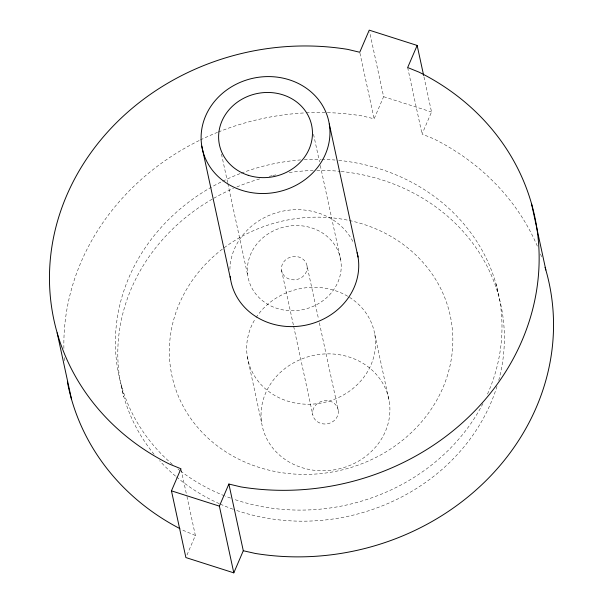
<?xml version="1.0" encoding="UTF-8"?>
<svg xmlns="http://www.w3.org/2000/svg" width="603" height="603" viewBox="0 0 603 603"><rect width="100%" height="100%" fill="white"/><g stroke="black" fill="none" stroke-linecap="round" stroke-linejoin="round"><path stroke-width="0.45" stroke-dasharray="3.02 2.26" d="M186.975 555.016L195.372 535.456L186.674 495.251M306.271 112.829A245.903 221.015 -12.2 0 1 362.117 115.927L374.131 118.799L383.621 96.691L369.624 31.974M537.326 246.107A245.903 221.015 -12.2 0 0 433.338 138.645L422.055 134.085L431.544 111.977L423.856 76.43M383.621 96.691L431.544 111.977M195.372 535.456L184.051 530.73A245.903 221.015 -12.2 0 1 180.681 529.027M495.922 283.621L498.319 294.709M407.666 67.544L422.055 134.085M359.938 53.162L374.131 118.799M374.832 334.695L389.221 401.244A64.709 58.159 -12.2 0 1 301.756 467.581A64.709 58.159 -12.2 0 1 285.46 368.147A64.709 58.159 -12.2 0 1 389.221 401.244M313.545 134.326L319.5 161.86M320.299 165.531L340.733 260.074A47.132 42.368 -12.2 0 1 277.026 308.397A47.132 42.368 -12.2 0 1 265.154 235.961A47.132 42.368 -12.2 0 1 340.733 260.074M307.055 265.931A12.942 11.63 -12.2 0 1 289.561 279.197A12.942 11.63 -12.2 0 1 286.304 259.305A12.942 11.63 -12.2 0 1 307.055 265.931L318.572 319.191M319.364 322.861L338.23 410.108A12.942 11.63 -12.2 0 1 320.736 423.374A12.942 11.63 -12.2 0 1 317.472 403.49A12.942 11.63 -12.2 0 1 338.23 410.108M281.556 270.363L293.473 325.462M293.669 326.381L312.731 414.54M221.482 154.142L227.633 182.596M227.836 183.516L247.878 276.219M247.351 356.863L261.74 423.404M181.141 469.662L186.478 494.339M121.467 385.754L123.864 396.849M64.506 360.662A245.903 221.015 -12.2 0 1 64.235 356.908M63.888 348.436A245.903 221.015 -12.2 0 1 199.57 140.356M200.407 139.941A245.903 221.015 -12.2 0 1 217.51 132.336M218.384 131.989A245.903 221.015 -12.2 0 1 305.329 112.874M540.507 253.969A245.903 221.015 -12.2 0 1 541.818 257.496M229.894 269.375A64.709 58.159 -12.2 0 1 281.97 211.306A64.709 58.159 -12.2 0 1 353.441 242.579M338.758 160.375A194.136 174.486 -12.2 0 1 486.938 395.349M482.92 403.618A194.136 174.486 -12.2 0 1 234.024 499.314M230.534 498.093A194.136 174.486 -12.2 0 1 225.356 496.141M224.497 495.802A194.136 174.486 -12.2 0 1 181.013 471.365M180.282 470.807A194.136 174.486 -12.2 0 1 176.656 467.958M172.42 464.423A194.136 174.486 -12.2 0 1 221.942 181.563M222.763 181.156A194.136 174.486 -12.2 0 1 240.454 173.468M241.313 173.136A194.136 174.486 -12.2 0 1 300.603 159.931M304.281 159.674A194.136 174.486 -12.2 0 1 320.841 159.313M321.783 159.328A194.136 174.486 -12.2 0 1 334.997 160.029M341.155 171.471A194.136 174.486 -12.2 0 1 498.568 380.96M496.993 386.35A194.136 174.486 -12.2 0 1 233.806 509.497M232.931 509.181A194.136 174.486 -12.2 0 1 220.118 504.04M219.281 503.663A194.136 174.486 -12.2 0 1 176.212 476.709M175.511 476.114A194.136 174.486 -12.2 0 1 159.607 460.692M154.104 454.308A194.136 174.486 -12.2 0 1 213.01 198.704M213.801 198.251A194.136 174.486 -12.2 0 1 233.489 188.385M236.866 186.945A194.136 174.486 -12.2 0 1 260.368 178.714M269.285 176.362A194.136 174.486 -12.2 0 1 271.983 175.729M272.888 175.526A194.136 174.486 -12.2 0 1 276.506 174.749M289.259 172.533A194.136 174.486 -12.2 0 1 313.138 170.468M316.816 170.385A194.136 174.486 -12.2 0 1 340.22 171.373M349.514 297.347A64.709 58.159 -12.2 0 1 364.159 376.777A64.709 58.159 -12.2 0 1 276.483 396.435A64.709 58.159 -12.2 0 1 255.536 318.414M256.049 317.615A64.709 58.159 -12.2 0 1 347.999 296.42M252.077 464.981A142.361 127.957 -12.2 0 0 452.212 328.04A142.361 127.957 -12.2 0 0 228.982 244.313A142.361 127.957 -12.2 0 0 252.077 464.981"/><path stroke-width="0.9" d="M417.155 45.436L407.666 67.544L418.949 72.104A245.903 221.015 -12.2 0 1 521.949 340.755A245.903 221.015 -12.2 0 1 240.883 486.907L228.869 484.036L243.295 550.743L233.806 572.85L185.882 557.564L171.456 490.85L180.945 468.75L169.662 464.189A245.903 221.015 -12.2 0 1 66.662 195.538A245.903 221.015 -12.2 0 1 347.727 49.386L359.742 52.257L369.232 30.15L417.155 45.436L423.66 75.518M233.806 572.85L219.379 506.136L228.869 484.036M243.295 550.743L255.273 553.448A245.903 221.015 -12.2 0 0 545.059 267.31M171.456 490.85L219.379 506.136M531.462 203.46L545.851 270.001M329.276 123.977A64.709 58.159 -12.2 0 1 241.811 190.314A64.709 58.159 -12.2 0 1 225.514 90.88A64.709 58.159 -12.2 0 1 329.276 123.977L358.046 257.059M201.786 146.137L230.565 279.227M57.149 332.826L71.538 399.374M179.837 528.59A245.903 221.015 -12.2 0 1 67.408 382.038M357.142 252.695A64.709 58.159 -12.2 0 1 304.696 325.379A64.709 58.159 -12.2 0 1 230.203 276.581M248.255 175.307A47.132 42.368 -12.2 0 0 311.962 126.984A47.132 42.368 -12.2 0 0 236.384 102.879A47.132 42.368 -12.2 0 0 248.255 175.307"/></g></svg>
